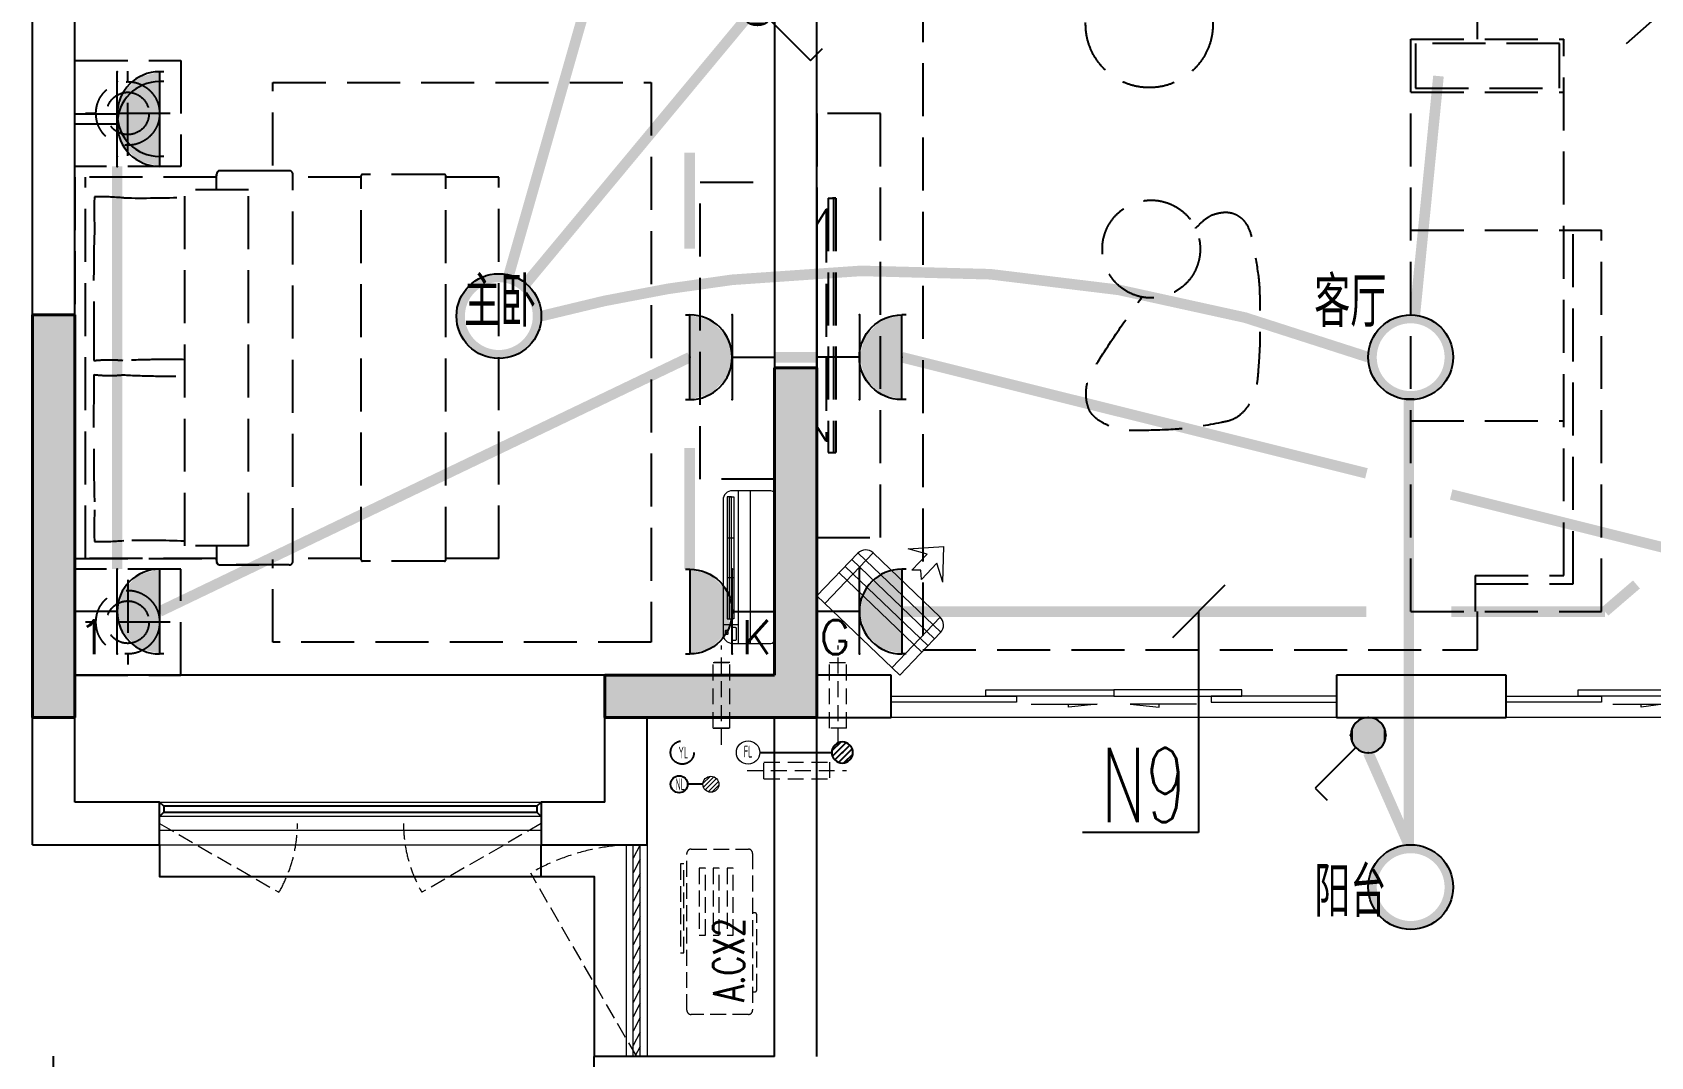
# Model space of a CAD drawing. Extents: x 3753737 to 4713801, y -857380 to 24339.
# Drawn here: x 4209013 to 4216645, y -737923 to -733090 of the extents above; entities that cross this region are included whole.
import ezdxf
from ezdxf.enums import TextEntityAlignment as Align

# ---------------------------------------------------------------- set-up
doc = ezdxf.new("R2010")
doc.units = 0
doc.header["$LTSCALE"] = 1000
doc.header["$MEASUREMENT"] = 0
for name, pattern in [('A户型$0$DASH', [0.35, 0.25, -0.1]), ('DASH', [0.35, 0.25, -0.1]), ('HIDDEN', [0.375, 0.25, -0.125])]:
    doc.linetypes.add(name, pattern=pattern)
doc.layers.get('0').update_dxf_attribs({"linetype": 'CONTINUOUS'})
for name, color, linetype in [('!!电气', 1, 'CONTINUOUS'), ('3-栏杆1', 252, 'CONTINUOUS'), ('3.5方案汇报，与郭总、侯月琴确定户型_t8$0$2020.03.04 -1安徽标准化洋房户型(UA）_t8_t8$0$看线', 154, 'CONTINUOUS'), ('5fur', 175, 'CONTINUOUS'), ('DIM-照明', 7, 'CONTINUOUS'), ('EQUIP-插座', 3, 'CONTINUOUS'), ('EQUIP-照明', 3, 'CONTINUOUS'), ('LVTRY', 252, 'CONTINUOUS'), ('TEL_TEXT', 7, 'CONTINUOUS'), ('VPIPE-凝结', 150, 'CONTINUOUS'), ('VPIPE-雨水', 4, 'DASH'), ('WALL', 252, 'CONTINUOUS'), ('WIRE-照明', 2, 'CONTINUOUS'), ('看线', 185, 'CONTINUOUS')]:
    doc.layers.add(name, color=color, linetype=linetype)
for name, color, linetype, lineweight in [('COLUMN', 252, 'CONTINUOUS', 40), ('EQUIP_地漏', 7, 'CONTINUOUS', 18), ('PUB_HATCH', 8, 'CONTINUOUS', 9), ('PUB_TEXT', 7, 'CONTINUOUS', 20), ('VPIPE-废水', 31, 'TG_F', 18), ('WINDOW', 146, 'CONTINUOUS', 20), ('平面-空调室内机', 176, 'CONTINUOUS', 9), ('平面-空调预留孔', 252, 'CONTINUOUS', 15)]:
    doc.layers.add(name, color=color, linetype=linetype, lineweight=lineweight)
doc.styles.add('_TCH_DIM', font='SIMPLEX', dxfattribs={"bigfont": 'GBCBIG'})
doc.styles.add('_TEL_DIM', font='SIMPLEX', dxfattribs={"width": 0.8, "height": 3.5, "bigfont": 'HZTXT'})
doc.styles.get("Standard").update_dxf_attribs({"font": 'gbenor.shx', "bigfont": 'gbcbig.shx'})
doc.styles.add('TG_LINETYPE', font='SIMPLEX', dxfattribs={"width": 0.8, "height": 3, "bigfont": 'HZTXT'})
doc.linetypes.add('TG_F', pattern='A,2,-0.3,["F",TG_LINETYPE,S=0.1,R=0,X=-0.23,Y=-0.15],0', length=2.3)

# ---------------------------------------------------------------- blocks, each defined once
blk = doc.blocks.new('GFDGFSDFGD')
at = {"layer": 'PUB_HATCH'}
for points in [[(420516.6, 367423.7), (420516.6, 365523.7), (420716.6, 365523.7), (420716.6, 367423.7)], [(423216.6, 365523.7), (424216.6, 365523.7), (424216.6, 367173.7), (424016.6, 367173.7), (424016.6, 365723.7), (423216.6, 365723.7)]]:
    blk.add_hatch(color=256, dxfattribs=at).paths.add_polyline_path(points)
at = {"layer": 'COLUMN', "color": 252}
for p, q in [((420516.6, 367423.7), (420516.6, 365523.7)), ((420716.6, 367423.7), (420516.6, 367423.7)), ((420716.6, 365523.7), (420716.6, 367423.7)), ((424216.6, 367173.7), (424016.6, 367173.7)), ((424016.6, 367173.7), (424016.6, 365723.7)), ((424216.6, 365523.7), (424216.6, 367173.7)), ((424016.6, 365723.7), (423216.6, 365723.7)), ((423216.6, 365723.7), (423216.6, 365523.7)), ((420516.6, 365523.7), (420716.6, 365523.7)), ((423216.6, 365523.7), (424216.6, 365523.7))]:
    blk.add_line(p, q, dxfattribs=at)
blk = doc.blocks.new('dongkong')
at = {"layer": '平面-空调预留孔', "color": 8, "linetype": 'HIDDEN', "ltscale": 0.3}
for p, q in [((-603796, 210899.9), (-603796, 210431.5)), ((-603836, 210821), (-603836, 210510.8)), ((-603836, 210821), (-603756, 210821)), ((-603756, 210821), (-603756, 210510.8))]:
    blk.add_line(p, q, dxfattribs=at)
blk.add_lwpolyline([(-603756, 210510.8), (-603836, 210510.8)], dxfattribs=at)
blk = doc.blocks.new('A$C001338C2')
at = {"color": 8}
for p, q in [((845, 303.6), (55, 303.6)), ((109.1, 214.8), (109.1, 303.6)), ((0, 248.6), (0, 22)), ((900, 22), (900, 248.6)), ((22, 0), (878, 0))]:
    blk.add_line(p, q, dxfattribs=at)
at = {"color": 8, "lineweight": 5}
for p, q in [((900, 214.8), (0, 214.8)), ((864.6, 278.7), (144.5, 278.7)), ((144.5, 278.7), (144.5, 265.8)), ((387, 278.7), (144.5, 278.7)), ((144.5, 278.7), (144.5, 252.9)), ((144.5, 265.8), (864.6, 265.8)), ((144.5, 239.9), (144.5, 252.9)), ((144.5, 252.9), (864.6, 252.9)), ((864.6, 239.9), (144.5, 239.9)), ((387, 239.9), (387, 278.7)), ((622, 239.9), (387, 239.9)), ((864.6, 278.7), (622, 278.7)), ((622, 278.7), (622, 239.9)), ((864.6, 252.9), (864.6, 278.7)), ((864.6, 265.8), (864.6, 239.9)), ((900, 143.2), (0, 143.2))]:
    blk.add_line(p, q, dxfattribs=at)
at = {"color": 8}
for points in [[(73.1, 275), (56.8, 275, -0.414214), (51.3, 280.5), (51.3, 283.4, -0.414214), (56.8, 288.9), (73.1, 288.9, -0.414214), (78.6, 283.4), (78.6, 280.5, -0.414214)], [(89.2, 226.4), (22.2, 226.4, -0.414214), (16.7, 231.9), (16.7, 243.1, -0.414214), (22.2, 248.6), (89.2, 248.6, -0.414214), (94.7, 243.1), (94.7, 231.9, -0.414214)]]:
    blk.add_lwpolyline(points, format="xyb", close=True, dxfattribs=at)
for centre, radius, start, end in [((55, 248.6), 55, 90, 180), ((845, 248.6), 55, 360, 90), ((22, 22), 22, 180, 270), ((878, 22), 22, 270, 360)]:
    blk.add_arc(centre, radius, start, end, dxfattribs=at)
blk = doc.blocks.new('$lvtry$00000171')
for p, q in [((-74, 11), (-11, 74)), ((-70, -27), (27, 70)), ((-53, -53), (53, 53)), ((-27, -70), (70, 27)), ((11, -74), (74, -11))]:
    blk.add_line(p, q)
blk.add_circle((0, 0), 75)
blk.add_point((0, 0))
blk = doc.blocks.new('$TwtSys$00000141')
at = {"color": 252}
for p, q in [((-47.1, 3.8), (-5, 45.9)), ((-47.1, 3.8), (-5, 45.9)), ((-43.6, -17.5), (17.5, 43.6)), ((-43.6, -17.5), (17.5, 43.6)), ((-33.2, -33.2), (33.2, 33.2)), ((-33.2, -33.2), (33.2, 33.2)), ((-16.2, -43.5), (43.8, 16.4)), ((-16.2, -43.5), (43.8, 16.4)), ((5.7, -46.1), (46.1, -5.7)), ((5.7, -46.1), (46.1, -5.7))]:
    blk.add_line(p, q, dxfattribs=at)
blk.add_circle((0, 0), 47, dxfattribs=at)
blk.add_circle((0, 0), 47, dxfattribs=at)
blk = doc.blocks.new('fergve')
at = {"layer": '平面-空调预留孔', "color": 8, "linetype": 'DASH', "ltscale": 0.3}
for p, q in [((119062.7, 54987.6), (119062.7, 54977.6)), ((119072.7, 54967.6), (119425.6, 54967.6)), ((119435.6, 54977.6), (119435.6, 54987.6))]:
    blk.add_line(p, q, dxfattribs=at)
blk.add_lwpolyline([(119715.9, 54987.6), (118975.9, 54987.6, -0.414214), (118955.9, 55007.6), (118955.9, 55277.6, -0.414214), (118975.9, 55297.6), (119715.9, 55297.6, -0.414214), (119735.9, 55277.6), (119735.9, 55007.6, -0.414214)], format="xyb", close=True, dxfattribs=at)
for points in [[(119666.7, 55326.8), (119246.8, 55326.8), (119246.8, 55311.6), (119666.7, 55311.6)], [(119645.5, 55239.2), (119330, 55239.2), (119330, 55210.2), (119645.5, 55210.2)], [(119645.5, 55173.4), (119330, 55173.4), (119330, 55144.4), (119645.5, 55144.4)], [(119645.5, 55107.6), (119330, 55107.6), (119330, 55078.6), (119645.5, 55078.6)]]:
    blk.add_lwpolyline(points, close=True, dxfattribs=at)
for centre, start, end in [((119072.7, 54977.6), 180, 270), ((119425.6, 54977.6), 270, 0)]:
    blk.add_arc(centre, 10, start, end, dxfattribs=at)
at = {"layer": '平面-空调预留孔', "color": 8, "linetype": 'DASH', "ltscale": 0.3, "style": '_TCH_DIM', "width": 0.705882}
blk.add_text('A.CX2', height=146.88, dxfattribs=at).set_placement((119015.3, 55027.3))
blk = doc.blocks.new('dasdasf1sa2f31as32f')
at = {"color": 8}
for p, q in [((-116, 585.6), (43.3, 640.5)), ((82.7, 476.6), (43.3, 640.5)), ((-22.8, 585.5), (-116, 585.6)), ((-22.8, 585.5), (-73.4, 493.2)), ((32.4, 555.1), (-18.1, 462.9)), ((82.7, 476.6), (32.4, 555.1)), ((-473.5, 259.7), (-339.5, 504)), ((-269.8, 524.3), (-427.7, 236.5)), ((114.7, 208.4), (-359.1, 468.2)), ((134.6, 245.5), (-338.8, 505.1)), ((-269.8, 524.3), (113.7, 314)), ((-31.3, 504.4), (-73.4, 493.2)), ((-18.1, 462.9), (-31.3, 504.4)), ((72.3, 131.9), (-401.1, 391.6)), ((92.6, 168.8), (-380.9, 428.5)), ((113.7, 314), (-44.2, 26.2)), ((0, 0), (-473.5, 259.7)), ((134, 244.4), (0, 0))]:
    blk.add_line(p, q, dxfattribs=at)
for centre, start, end in [((-294.5, 479.4), 61.25933, 151.25933), ((89, 269), 331.25933, 61.25933)]:
    blk.add_arc(centre, 51.3, start, end, dxfattribs=at)
blk = doc.blocks.new('GDGDRGDGDRGDR')
at = {"layer": '平面-空调室内机', "ltscale": 0.3}
for p, rotation in [((-179479.5, 653502.9), 180), ((634787.3, 1046278.1), 89.99999999999999)]:
    blk.add_blockref('dongkong', p, dxfattribs=dict(at, rotation=rotation))
at = {"layer": '平面-空调预留孔'}
for name, p, rotation in [('dasdasf1sa2f31as32f', (424606.8, 442932.1), 344.9999999966897), ('fergve', (478900.7, 322375.3), 90)]:
    blk.add_blockref(name, p, dxfattribs=dict(at, rotation=rotation))
blk = doc.blocks.new('FGDGDGRDGRRD')
at = {"layer": '5fur', "color": 252, "linetype": 'A户型$0$DASH'}
for p, q in [((423434.8, 366694.8), (423434.8, 363577.1)), ((426049.7, 366458.3), (426049.7, 366694.8)), ((425734.9, 363758.3), (425734.9, 366458.3)), ((425734.9, 366458.3), (426457.1, 366458.3)), ((426437.1, 366438.3), (425757.1, 366438.3)), ((425757.1, 366438.3), (425757.1, 366228.3)), ((426437.1, 366228.3), (426437.1, 366438.3)), ((426457.1, 363928.3), (426457.1, 366458.3)), ((419434.8, 366358.3), (419934.8, 366358.3)), ((419434.8, 365858.3), (419434.8, 366358.3)), ((419434.8, 366358.3), (419934.8, 366358.3)), ((419434.8, 365858.3), (419434.8, 366358.3)), ((419934.8, 366358.3), (419934.8, 365858.3)), ((419934.8, 366358.3), (419934.8, 365858.3)), ((419684.8, 365908.3), (419684.8, 366308.3)), ((419684.8, 365908.3), (419684.8, 366308.3)), ((420368.9, 365863.3), (420368.9, 366253.6)), ((420368.9, 366253.6), (422152.9, 366253.6)), ((420368.9, 365863.3), (420368.9, 366253.6)), ((420368.9, 366253.6), (422152.9, 366253.6)), ((422152.9, 366253.6), (422152.9, 363613.5)), ((422152.9, 366253.6), (422152.9, 363613.5)), ((425734.9, 366208.3), (426457.1, 366208.3)), ((425757.1, 366228.3), (426437.1, 366228.3)), ((419884.8, 366108.3), (419484.8, 366108.3)), ((419884.8, 366108.3), (419484.8, 366108.3)), ((423234.8, 366108.3), (422934.8, 366108.3)), ((422934.8, 366108.3), (422934.8, 364108.3)), ((423234.8, 364108.3), (423234.8, 366108.3)), ((419934.8, 365858.3), (419434.8, 365858.3)), ((419934.8, 365858.3), (419434.8, 365858.3)), ((419434.8, 365808.3, 0), (419434.8, 364008.3)), ((419434.8, 364008.3), (419434.8, 365808.3, 0)), ((420103.7, 365808.3, 0), (419434.8, 365808.3)), ((419434.8, 365808.3, 0), (419434.8, 364008.3)), ((419434.8, 364008.3), (419434.8, 365808.3, 0)), ((420103.7, 365808.3, 0), (419434.8, 365808.3)), ((419484.8, 364008.3, 0), (419484.8, 365808.3, 0)), ((419484.8, 364008.3, 0), (419484.8, 365808.3, 0)), ((420104.6, 365825.9, 0), (420102.2, 365808.3, 0)), ((420104.6, 365825.9, 0), (420102.2, 365808.3, 0)), ((420103.7, 365748.3, 0), (420103.7, 365820.3, 0)), ((420103.7, 365748.3, 0), (420103.7, 365820.3, 0)), ((420106.6, 365832, 0), (420104.6, 365825.9, 0)), ((420106.6, 365832, 0), (420104.6, 365825.9, 0)), ((420113.2, 365836.9, 0), (420106.6, 365832, 0)), ((420113.2, 365836.9, 0), (420106.6, 365832, 0)), ((420121.7, 365838.3, 0), (420113.2, 365836.9, 0)), ((420121.7, 365838.3, 0), (420113.2, 365836.9, 0)), ((420302.6, 365838.3, 0), (420121.7, 365838.3, 0)), ((420445.7, 365838.3, 0), (420121.7, 365838.3, 0)), ((420302.6, 365838.3, 0), (420121.7, 365838.3, 0)), ((420445.7, 365838.3, 0), (420121.7, 365838.3, 0)), ((420463.7, 363996.3, 0), (420463.7, 365820.3, 0)), ((420463.7, 363996.3, 0), (420463.7, 365820.3, 0)), ((420784.8, 365808.3, 0), (420463.7, 365808.3, 0)), ((420784.8, 365808.3, 0), (420463.7, 365808.3, 0)), ((420784.8, 364002.3, 0), (420784.8, 365814.3, 0)), ((420784.8, 364002.3, 0), (420784.8, 365814.3, 0)), ((421178.8, 365820.3, 0), (420790.8, 365820.3, 0)), ((421178.8, 365820.3, 0), (420790.8, 365820.3, 0)), ((421184.8, 364002.3, 0), (421184.8, 365814.3, 0)), ((421184.8, 364002.3, 0), (421184.8, 365814.3, 0)), ((421434.8, 365808.3, 0), (421184.8, 365808.3, 0)), ((421434.8, 365808.3, 0), (421184.8, 365808.3, 0)), ((421434.8, 364008.3, 0), (421434.8, 365808.3, 0)), ((421434.8, 364008.3, 0), (421434.8, 365808.3, 0)), ((422384.8, 364383.5), (422384.8, 365783.5)), ((422384.8, 365783.5), (422734.8, 365783.5)), ((422384.8, 364383.5), (422384.8, 365783.5)), ((422384.8, 365783.5), (422734.8, 365783.5)), ((422734.8, 365783.5), (422734.8, 364383.5)), ((422734.8, 365783.5), (422734.8, 364383.5)), ((419953.7, 364068.3, 0), (419953.7, 365748.3, 0)), ((420253.7, 365748.3, 0), (419953.7, 365748.3, 0)), ((419953.7, 364068.3, 0), (419953.7, 365748.3, 0)), ((420253.7, 365748.3, 0), (419953.7, 365748.3, 0)), ((420253.7, 364068.3, 0), (420253.7, 365748.3, 0)), ((420253.7, 364068.3, 0), (420253.7, 365748.3, 0)), ((422987.3, 365708.3), (422987.3, 364508.3)), ((422987.3, 365708.3), (423024.1, 365708.3)), ((422987.3, 365708.3), (422987.3, 364508.3)), ((422987.3, 365708.3), (423024.1, 365708.3)), ((423024.1, 365708.3), (423008.3, 365708.3)), ((423024.1, 365708.3), (423008.3, 365708.3)), ((423013.6, 365708.3), (423013.6, 364508.3)), ((423013.6, 365708.3), (423013.6, 364508.3)), ((423024.1, 365708.3), (423024.1, 364508.3)), ((423024.1, 365708.3), (423024.1, 364508.3)), ((422978.2, 365654.9), (422934.8, 365583.7)), ((422978.2, 365654.9), (422934.8, 365583.7)), ((422978.2, 365654.9), (422978.2, 364561.7)), ((422987.3, 365654.9), (422978.2, 365654.9)), ((422978.2, 365654.9), (422978.2, 364561.7)), ((422987.3, 365654.9), (422978.2, 365654.9)), ((422934.8, 365583.7), (422934.8, 364632.9)), ((425734.9, 365558.3), (426634.9, 365558.3)), ((426501.6, 363888.3), (426501.6, 365558.3)), ((426634.9, 363758.3), (426634.9, 365558.3)), ((425734.9, 364658.3), (426457.1, 364658.3)), ((422978.2, 364561.7), (422934.8, 364632.9)), ((422987.3, 364561.7), (422978.2, 364561.7)), ((422987.3, 364508.3), (423024.1, 364508.3)), ((422734.8, 364383.5), (422384.8, 364383.5)), ((422734.8, 364383.5), (422384.8, 364383.5)), ((422934.8, 364108.3), (423234.8, 364108.3)), ((420253.7, 364068.3, 0), (419953.7, 364068.3, 0)), ((420253.7, 364068.3, 0), (419953.7, 364068.3, 0)), ((420103.7, 364068.3, 0), (420103.7, 363996.3, 0)), ((420103.7, 364068.3, 0), (420103.7, 363996.3, 0)), ((419434.8, 364008.3), (420102.3, 364008.3, 0)), ((420103.7, 364008.3, 0), (419434.8, 364008.3)), ((419434.8, 364008.3), (420102.3, 364008.3, 0)), ((420103.7, 364008.3, 0), (419434.8, 364008.3)), ((419934.8, 363958.3), (419434.8, 363958.3)), ((419434.8, 363958.3), (419434.8, 363458.3)), ((419934.8, 363958.3), (419434.8, 363958.3)), ((419434.8, 363958.3), (419434.8, 363458.3)), ((419934.8, 363458.3), (419934.8, 363958.3)), ((419934.8, 363458.3), (419934.8, 363958.3)), ((420102.3, 364008.3, 0), (420103.7, 363989.4, 0)), ((420102.3, 364008.3, 0), (420103.7, 363989.4, 0)), ((420103.7, 363989.4, 0), (420111.3, 363980.7, 0)), ((420103.7, 363989.4, 0), (420111.3, 363980.7, 0)), ((420111.3, 363980.7, 0), (420121.7, 363978.3, 0)), ((420111.3, 363980.7, 0), (420121.7, 363978.3, 0)), ((420121.7, 363978.3, 0), (420302.6, 363978.3, 0)), ((420445.7, 363978.3, 0), (420121.7, 363978.3, 0)), ((420121.7, 363978.3, 0), (420302.6, 363978.3, 0)), ((420445.7, 363978.3, 0), (420121.7, 363978.3, 0)), ((420302.6, 363978.3, 0), (420302.6, 363978.3, 0)), ((420302.6, 363978.3, 0), (420302.6, 363978.3, 0)), ((420368.9, 363613.5), (420368.9, 364003.3)), ((420368.9, 363613.5), (420368.9, 364003.3)), ((420784.8, 364008.3, 0), (420463.7, 364008.3, 0)), ((420784.8, 364008.3, 0), (420463.7, 364008.3, 0)), ((421178.8, 363996.3, 0), (420790.8, 363996.3, 0)), ((421178.8, 363996.3, 0), (420790.8, 363996.3, 0)), ((421434.8, 364008.3, 0), (421184.8, 364008.3, 0)), ((421434.8, 364008.3, 0), (421184.8, 364008.3, 0)), ((419684.8, 363908.3), (419684.8, 363508.3)), ((419684.8, 363908.3), (419684.8, 363508.3)), ((426039.6, 363928.3), (426457.1, 363928.3)), ((426039.6, 363928.3), (426039.6, 363758.3)), ((426039.6, 363888.3), (426501.6, 363888.3)), ((425734.9, 363758.3), (426634.9, 363758.3)), ((426049.7, 363577.1), (426049.7, 363758.3)), ((419884.8, 363708.3), (419484.8, 363708.3)), ((419884.8, 363708.3), (419484.8, 363708.3)), ((422152.9, 363613.5), (420368.9, 363613.5)), ((422152.9, 363613.5), (420368.9, 363613.5)), ((423434.8, 363577.1), (426049.7, 363577.1)), ((419434.8, 363458.3), (419934.8, 363458.3)), ((419434.8, 363458.3), (419934.8, 363458.3))]:
    blk.add_line(p, q, dxfattribs=at)
for centre, radius in [((424502, 366530.1), 300), ((419684.8, 366108.3), 150), ((419684.8, 366108.3), 150), ((419684.8, 366108.3), 100), ((419684.8, 366108.3), 100), ((424511.4, 365468.5), 230.7), ((419684.8, 363708.3), 150), ((419684.8, 363708.3), 150), ((419684.8, 363708.3), 100), ((419684.8, 363708.3), 100)]:
    blk.add_circle(centre, radius, dxfattribs=at)
for centre, radius, start, end in [((420121.7, 365820.3, 0), 18, 90, 180), ((420121.7, 365820.3, 0), 18, 90, 180), ((420445.7, 365820.3, 0), 18, 0, 90), ((420445.7, 365820.3, 0), 18, 0, 90), ((420790.8, 365814.3, 0), 6, 90, 180), ((420790.8, 365814.3, 0), 6, 90, 180), ((421178.8, 365814.3, 0), 6, 0, 90), ((421178.8, 365814.3, 0), 6, 0, 90), ((421458.5, 365647.9, 0), 1932.2, 178.02978, 182.4617), ((421458.5, 365647.9, 0), 1932.2, 178.02978, 182.4617), ((419559, 364561.5, 0), 1153.3, 84.6984, 91.56817), ((419559, 364561.5, 0), 1153.3, 84.6984, 91.56817), ((419747, 371327.9, 0), 5618.6, 269.16935, 272.10874), ((419747, 371327.9, 0), 5618.6, 269.16935, 272.10874), ((426651.3, 365324.7, 0), 7127.4, 178.02553, 181.06782), ((426651.3, 365324.7, 0), 7127.4, 178.02553, 181.06782), ((457242, 365061.5, 0), 37717.1, 179.80183, 180.18357), ((457242, 365061.5, 0), 37717.1, 179.80183, 180.18357), ((419598.8, 364283, 0), 661.8, 84.57724, 96.39291), ((419598.8, 364283, 0), 661.8, 84.57724, 96.39291), ((419867.3, 361236.2, 0), 3711.3, 88.69421, 93.18221), ((419867.3, 361236.2, 0), 3711.3, 88.69421, 93.18221), ((442429.1, 364673.3, 0), 22905.3, 179.49277, 181.10137), ((442429.1, 364673.3, 0), 22905.3, 179.49277, 181.10137), ((419598.8, 365533.7, 0), 661.8, 263.58024, 275.42276), ((419598.8, 365533.7, 0), 661.8, 263.58024, 275.42276), ((419867.3, 368580.5, 0), 3711.3, 266.81779, 271.30579), ((419867.3, 368580.5, 0), 3711.3, 266.81779, 271.30579), ((421458.5, 364155.4, 0), 1932.2, 177.5383, 181.97022), ((421458.5, 364155.4, 0), 1932.2, 177.5383, 181.97022), ((419559, 365241.8, 0), 1153.3, 268.43183, 275.3016), ((419559, 365241.8, 0), 1153.3, 268.43183, 275.3016), ((419747, 358475.5, 0), 5618.6, 87.89126, 90.83065), ((419747, 358475.5, 0), 5618.6, 87.89126, 90.83065), ((420121.7, 363996.3, 0), 18, 180, 270), ((420121.7, 363996.3, 0), 18, 180, 270), ((420445.7, 363996.3, 0), 18, 270, 0), ((420445.7, 363996.3, 0), 18, 270, 0), ((420790.8, 364002.3, 0), 6, 180, 270), ((420790.8, 364002.3, 0), 6, 180, 270), ((421178.8, 364002.3, 0), 6, 270, 0), ((421178.8, 364002.3, 0), 6, 270, 0)]:
    blk.add_arc(centre, radius, start, end, dxfattribs=at)
for points, knots in [([(424797.2, 365629.4), (424813.8, 365634.4), (424845.2, 365644), (424899.6, 365641.2), (424947.9, 365610.6), (424986.4, 365538.2), (425001.6, 365431), (425025, 365302), (425021.4, 365163.1), (425026.4, 365033.5), (425016.7, 364916), (425010.6, 364812.7), (424973, 364725.6), (424910.4, 364663.5), (424795.2, 364640.3), (424655.8, 364616.2), (424495.3, 364613.3), (424373.4, 364609.7), (424289.6, 364642.4), (424219.5, 364687.5), (424200.6, 364767.1), (424207.9, 364851.1), (424274.9, 364963.1), (424362.5, 365095.1), (424435.6, 365199.3), (424467.5, 365242.1)], [6220.354956, 6220.354956, 6220.354956, 6220.354956, 6328.248444, 6424.175246, 6551.938256, 6664.444537, 6925.611536, 7222.839725, 7482.686159, 7791.452209, 8032.235501, 8220.613415, 8433.331676, 8613.33223, 8743.051056, 9155.054309, 9500.513737, 9749.309695, 9902.88319, 10060.117754, 10246.160301, 10376.205536, 10582.082087, 11043.082338, 11376.115328, 11376.115328, 11376.115328, 11376.115328]), ([(424720.4, 365566.2), (424729, 365575.6), (424748.1, 365595), (424773.7, 365616.7), (424791.9, 365626.5), (424797.2, 365629.4)], [6012.273466, 6012.273466, 6012.273466, 6012.273466, 6091.3752, 6182.540427, 6220.354956, 6220.354956, 6220.354956, 6220.354956])]:
    blk.add_open_spline(points, degree=3, knots=knots, dxfattribs=at)
blk = doc.blocks.new('$DorLib2D$00000138')
at = {"color": 0, "linetype": 'Continuous'}
for p, q in [((-0.2875, 0), (-0.2875, 0.1538)), ((-0.2875, 0.1538), (0, 0.1538)), ((0, 0.1538), (0, 0)), ((0.2875, 0.1538), (0, 0.1538)), ((0.2875, 0), (0.2875, 0.1538)), ((-0.5, -0.1399), (-0.5, 0)), ((-0.5, 0), (-0.2188, 0)), ((0, 0), (-0.2875, 0)), ((-0.2188, 0), (-0.2188, -0.1399)), ((0, 0), (0.2875, 0)), ((0.2188, 0), (0.2188, -0.1399)), ((0.5, 0), (0.2188, 0)), ((0.5, 0), (0.5, -0.1946)), ((0.5, -0.1399), (0.5, 0)), ((-0.2188, -0.1399), (-0.5, -0.1399)), ((0.2188, -0.1399), (0.5, -0.1399)), ((-0.1857, -0.186), (-0.037, -0.186)), ((-0.037, -0.186), (-0.1019, -0.2583)), ((-0.1019, -0.2583), (-0.1019, -0.186)), ((0.1857, -0.186), (0.037, -0.186)), ((0.037, -0.186), (0.1019, -0.2583)), ((0.1019, -0.2583), (0.1019, -0.186))]:
    blk.add_line(p, q, dxfattribs=at)
blk = doc.blocks.new('$WINLIB2D$00000001')
at = {"color": 0}
for points in [[(-0.5, 0.5), (-0.5, -0.5)], [(-0.5, 0.5), (0.5, 0.5)], [(0.5, -0.5), (0.5, 0.5)], [(0.5, 0.1667), (-0.5, 0.1667)], [(0.5, -0.1667), (-0.5, -0.1667)], [(-0.5, -0.5), (0.5, -0.5)]]:
    blk.add_lwpolyline(points, dxfattribs=at)
blk = doc.blocks.new('$WINLIB2D$00000039')
at = {"color": 0}
for points in [[(-0.5, 0.5), (-0.5, -0.5)], [(0.5, 0.5), (-0.5, 0.5)], [(0.5, -0.5), (0.5, 0.5)], [(-0.5, 0.1667), (0.5, 0.1667)], [(-0.3839, -0.1667), (-0.448, 0.1667)], [(-0.3159, -0.1667), (-0.38, 0.1667)], [(-0.2479, -0.1667), (-0.312, 0.1667)], [(-0.1799, -0.1667), (-0.244, 0.1667)], [(-0.1119, -0.1667), (-0.176, 0.1667)], [(-0.0439, -0.1667), (-0.108, 0.1667)], [(0.0241, -0.1667), (-0.04, 0.1667)], [(0.0921, -0.1667), (0.028, 0.1667)], [(0.16, -0.1667), (0.0959, 0.1667)], [(0.228, -0.1667), (0.1639, 0.1667)], [(0.296, -0.1667), (0.2319, 0.1667)], [(0.364, -0.1667), (0.2999, 0.1667)], [(0.432, -0.1667), (0.3679, 0.1667)], [(0.5, -0.1667), (0.4359, 0.1667)], [(-0.4519, -0.1667), (-0.5, 0.0836)], [(-0.5, -0.1667), (0.5, -0.1667)], [(0.5, -0.5), (-0.5, -0.5)]]:
    blk.add_lwpolyline(points, dxfattribs=at)
blk = doc.blocks.new('A$C1C403CBE')
at = {"layer": '!!电气', "color": 1}
blk.add_line((0, -2000), (0, 103), dxfattribs=at)
at = {"layer": '3-栏杆1', "color": 252}
for p, q in [((520.3, 1282.2), (500, 1300)), ((500, 1300), (520.3, 1282.2)), ((2279.7, 1282.2), (2300, 1300)), ((2300, 1300), (2279.7, 1282.2)), ((500, 1233.1), (520.3, 1252.9)), ((2279.7, 1282.1), (520.3, 1282.2)), ((520.3, 1282.2), (520.3, 1252.9)), ((520.3, 1252.9), (2279.7, 1252.9)), ((2279.7, 1282.2), (2279.7, 1252.9)), ((2279.7, 1252.9), (2300, 1233.1)), ((2300, 1233.1), (2279.7, 1252.9))]:
    blk.add_line(p, q, dxfattribs=at)
at = {"layer": '3.5方案汇报，与郭总、侯月琴确定户型_t8$0$2020.03.04 -1安徽标准化洋房户型(UA）_t8_t8$0$看线', "color": 252, "ltscale": 10}
blk.add_line((2600, 1900), (100, 1900), dxfattribs=at)
at = {"layer": 'VPIPE-凝结', "color": 252, "ltscale": 0.1}
blk.add_line((3330, 1535), (3670, 1535), dxfattribs=at)
blk.add_lwpolyline([(3062.4, 1385), (2990, 1385)], dxfattribs=at)
at = {"layer": 'VPIPE-凝结', "color": 252}
blk.add_circle((2950, 1385), 40, dxfattribs=at)
at = {"layer": 'VPIPE-废水', "color": 252}
blk.add_circle((3275, 1535), 55, dxfattribs=at)
at = {"layer": 'VPIPE-雨水', "color": 252}
blk.add_circle((2965, 1535), 55, dxfattribs=at)
at = {"layer": 'WALL', "color": 252}
for p, q in [((-100, 1100), (-100, 6300)), ((100, 1300), (100, 6200)), ((3400, 5200), (3400, 1900)), ((3600, 1900), (3600, 5200)), ((3400, 1900), (2600, 1900)), ((2600, 1300), (2600, 1900)), ((3950, 1900), (3600, 1900)), ((3950, 1700), (3950, 1900)), ((6849.9, 1900), (6050, 1900)), ((6050, 1900), (6050, 1700)), ((6849.9, 1700), (6849.9, 1900)), ((3400, 1700), (2800, 1700)), ((2800, 1100), (2800, 1700)), ((3400, 100), (3400, 1700)), ((3600, 1700), (3950, 1700)), ((3600, 100), (3600, 1700)), ((6050, 1700), (6849.9, 1700)), ((500, 1300), (100, 1300)), ((500, 1100), (500, 1300)), ((2600, 1300), (2300, 1300)), ((2300, 1300), (2300, 1100)), ((-100, 1100), (500, 1100)), ((2300, 1100), (2800, 1100)), ((3400, 100), (2550, 100)), ((2550, -100), (2550, 100))]:
    blk.add_line(p, q, dxfattribs=at)
at = {"layer": 'WINDOW', "color": 252}
for p, q in [((6050, 1700), (3950, 1700)), ((8449.9, 1700), (6849.9, 1700))]:
    blk.add_line(p, q, dxfattribs=at)
at = {"layer": 'WINDOW', "color": 252, "linetype": 'DASH', "ltscale": 0.3}
for points in [[(500, 1200), (1063.1, 875.4, 0.131485), (1150, 1200)], [(2300, 1200), (1736.9, 875.4, -0.131485), (1650, 1200)], [(2750, 100), (2250, 966, -0.131652), (2750, 1100)]]:
    blk.add_lwpolyline(points, format="xyb", dxfattribs=at)
at = {"layer": '看线', "color": 252, "ltscale": 0.5}
for points in [[(500, 1100), (500, 950), (2300, 950), (2300, 1100)], [(500, 1100), (500, 950), (2550, 950), (2550, 100)]]:
    blk.add_lwpolyline(points, dxfattribs=at)
at = {"color": 252}
for name, p in [('GFDGFSDFGD', (-420616.6, -363823.7)), ('GDGDRGDGDRGDR', (-420616.6, -441032.1))]:
    blk.add_blockref(name, p, dxfattribs=at)
blk.add_blockref('FGDGDGRDGRRD', (-419334.8, -361558.3))
at = {"layer": 'EQUIP_地漏', "color": 252, "xscale": -0.8, "yscale": -0.8, "zscale": 0.8, "rotation": 180}
blk.add_blockref('$TwtSys$00000141', (3100, 1385), dxfattribs=at)
at = {"layer": 'LVTRY', "color": 252, "xscale": -0.6666666667107825, "yscale": 0.6666666667107825, "rotation": 90.00000000602213}
blk.add_blockref('$lvtry$00000171', (3720, 1535), dxfattribs=at)
at = {"layer": 'WINDOW', "color": 252}
for name, p, xscale, yscale, zscale, rotation in [('$DorLib2D$00000138', (5000, 1800), 2100, -200, 2100, 179.9999999989443), ('$DorLib2D$00000138', (7649.9, 1800), 1600, -200, 1600, 179.9999999989443), ('$WINLIB2D$00000001', (1400, 1200), 1800, -200, 1800, 4.935878894074151e-09), ('$WINLIB2D$00000039', (2750, 600), -1000, -100, -1000, 270)]:
    blk.add_blockref(name, p, dxfattribs=dict(at, xscale=xscale, yscale=yscale, zscale=zscale, rotation=rotation))
at = {"layer": '平面-空调室内机', "color": 252, "ltscale": 0.3, "xscale": -1, "rotation": 180}
blk.add_blockref('dongkong', (606945.9, 212470.8), dxfattribs=at)
at = {"layer": '平面-空调室内机', "color": 252, "ltscale": 0.3, "rotation": 180}
blk.add_blockref('dongkong', (-600646.1, 212470.8), dxfattribs=at)
at = {"layer": '平面-空调预留孔', "color": 252, "xscale": 0.800000000046565, "yscale": 0.800000000046565, "zscale": 0.800000000046565, "rotation": 90.00000023343011}
blk.add_blockref('A$C001338C2', (3399.9, 2050), dxfattribs=at)
at = {"layer": 'PUB_TEXT', "color": 252}
for s, p in [('主卧', (1935.2, 3542.5)), ('客厅', (5945, 3542.5)), ('阳台', (5945, 759.3))]:
    blk.add_text(s, height=236.31, dxfattribs=at).set_placement(p)
at = {"layer": 'PUB_TEXT', "color": 252, "width": 0.6}
for s, p in [('YL', (2946.8, 1507)), ('FL', (3255.2, 1511.2)), ('NL', (2933.2, 1357))]:
    blk.add_text(s, height=56, dxfattribs=at).set_placement(p)
blk = doc.blocks.new('$equip$00001150')
at = {"const_width": 0.1}
blk.add_lwpolyline([(-0.45, 0, 1), (0.45, 0, 1)], format="xyb", close=True, dxfattribs=at)
blk.add_circle((0, 0), 0.5)
at = {"flags": 9}
blk.add_attdef('A', (0, 0), '', height=0.00002, dxfattribs=at)
blk = doc.blocks.new('$equip$00001764')
for p, q in [((-0.5, 1.05), (-0.5, 1)), ((-0.5, 1), (0.5, 1)), ((0.5, 1.05), (0.5, 1)), ((0.5, 0.5), (-0.5, 0.5)), ((0, 0.5), (0, 0))]:
    blk.add_line(p, q)
blk.add_arc((0, 1), 0.5, 180, 0)
for p in [(-0.5, 0.5), (0.5, 0.5), (0, 0)]:
    blk.add_point(p)
for points in [[(0.433, 0.75), (-0.433, 0.75), (0.5, 1), (-0.5, 1)], [(0.25, 0.567), (-0.25, 0.567), (0.433, 0.75), (-0.433, 0.75)], [(0, 0.5), (0, 0.5), (0.25, 0.567), (-0.25, 0.567)]]:
    blk.add_solid(points)
at = {"color": 7, "style": '_TEL_DIM'}
blk.add_attdef('$TEXT$', text='', height=0.4, dxfattribs=at).set_placement((0.303, 0.211), align=Align.MIDDLE_CENTER)
at = {"color": 7, "style": '_TEL_DIM', "flags": 1}
blk.add_attdef('A', text='', height=0.00002, dxfattribs=at).set_placement((0, 0), align=Align.MIDDLE_CENTER)
blk = doc.blocks.new('$equip$00001237')
for p, q in [((-0.5, 1.05), (-0.5, 1)), ((-0.5, 1), (0.5, 1)), ((0.5, 1.05), (0.5, 1)), ((0.5, 0.5), (-0.5, 0.5)), ((0, 0.5), (0, 0))]:
    blk.add_line(p, q)
blk.add_arc((0, 1), 0.5, 180, 0)
for p in [(0, 1), (-0.5, 0.5), (0.5, 0.5), (0, 0)]:
    blk.add_point(p)
for points in [[(0.433, 0.75), (-0.433, 0.75), (0.5, 1), (-0.5, 1)], [(0.25, 0.567), (-0.25, 0.567), (0.433, 0.75), (-0.433, 0.75)], [(0, 0.5), (0, 0.5), (0.25, 0.567), (-0.25, 0.567)]]:
    blk.add_solid(points)
at = {"flags": 9}
blk.add_attdef('A', (0, 0), '', height=0.00002, dxfattribs=at)
blk = doc.blocks.new('$equip$00001962')
for p, q in [((0.147, 0.356), (0.625, 0.833)), ((0.625, 0.833), (0.766, 0.692))]:
    blk.add_line(p, q)
blk.add_circle((0, 0.208), 0.208)
for p in [(0, 0.417), (-0.208, 0.208), (0.208, 0.208), (0, 0)]:
    blk.add_point(p)
for points in [[(-0.104, 0.389), (0.104, 0.389), (-0.18, 0.313), (0.18, 0.313)], [(0, 0.417), (0, 0.417), (-0.104, 0.389), (0.104, 0.389)], [(-0.18, 0.313), (0.18, 0.313), (-0.208, 0.208), (0.208, 0.208)], [(-0.18, 0.104), (0.18, 0.104), (-0.208, 0.208), (0.208, 0.208)], [(-0.104, 0.028), (0.104, 0.028), (-0.18, 0.104), (0.18, 0.104)], [(0, 0), (0, 0), (-0.104, 0.028), (0.104, 0.028)]]:
    blk.add_solid(points)
at = {"layer": 'TEL_TEXT', "style": '_TEL_DIM', "flags": 1}
blk.add_attdef('A', text='', height=0.00002, dxfattribs=at).set_placement((0, 0), align=Align.MIDDLE_CENTER)

msp = doc.modelspace()

# ---------------------------------------------------------------- linework, layer by layer
at = {"layer": 'DIM-照明'}
for p, q in [((4216530.9, -733143.1), (4216792.6, -732910.7)), ((4214637.2, -735699.1), (4214389.7, -735946.6))]:
    msp.add_line(p, q, dxfattribs=at)
for points in [[(4214513.5, -735822.9), (4214513.5, -736865.9)], [(4214513.5, -736865.9), (4213965.1, -736865.9)]]:
    msp.add_lwpolyline(points, dxfattribs=at)
at = {"layer": 'WIRE-照明', "linetype": 'Continuous', "const_width": 50}
for points in [[(4211260.5, -734234.5), (4212308.5, -730565.2)], [(4212374.1, -733032), (4211913.5, -733586.3)], [(4215644.5, -733296.5), (4215533.1, -734423.8)], [(4211913.5, -733586.3), (4211341.2, -734275.1)], [(4212113.5, -734110.2), (4212113.5, -733658.6)], [(4209613.4, -735822.8), (4212113.5, -734623)], [(4212513.4, -734623), (4212713.4, -734623)], [(4213113.4, -734623), (4215304.7, -735170.7)], [(4215504.7, -734822.7), (4215504.7, -734814.7)], [(4215504.7, -736923.1), (4215504.7, -734822.7)], [(4212113.5, -735622.9), (4212113.5, -735050.6)], [(4215704.7, -735270.7), (4217913.4, -735822.9)], [(4216429.5, -735822.9), (4216578.1, -735695.2)], [(4213113.4, -735822.9), (4215304.7, -735822.9)], [(4215704.7, -735822.9), (4216429.5, -735822.9)], [(4215313.4, -736489.5), (4215504.7, -736923.1)]]:
    msp.add_lwpolyline(points, dxfattribs=at)
at = {"layer": 'WIRE-照明', "color": 2, "linetype": 'Continuous', "const_width": 50}
msp.add_lwpolyline([(4209413.4, -735622.8), (4209413.4, -733722.8)], dxfattribs=at)
at = {"layer": 'WIRE-照明', "linetype": 'Continuous', "const_width": 50}
for points in [[(4215313.4, -734622.9, 0.119431), (4212312.7, -734257.8, 0.119431)], [(4212312.7, -734257.8, 0.035703), (4211413.4, -734428.9)]]:
    msp.add_lwpolyline(points, format="xyb", dxfattribs=at)

# ---------------------------------------------------------------- block references
at = {"layer": '!!电气'}
msp.add_blockref('A$C1C403CBE', (4209113.4, -738022.9), dxfattribs=at)
at = {"layer": 'EQUIP-插座', "color": 6, "xscale": 400, "yscale": 400, "zscale": 400, "rotation": 270.0000000011493}
for p in [(4209213.4, -733475.8), (4209213.4, -733522.8)]:
    msp.add_blockref('$equip$00001237', p, dxfattribs=at)
at = {"layer": 'EQUIP-插座', "color": 2, "yscale": 400, "zscale": 400}
for p, xscale, rotation in [((4212513.5, -734623), 400, 90), ((4212713.4, -734623), -400, 270)]:
    msp.add_blockref('$equip$00001237', p, dxfattribs=dict(at, xscale=xscale, rotation=rotation))
at = {"layer": 'EQUIP-插座', "color": 4}
ref = msp.add_blockref('$equip$00001764', (4209213.4, -735822.8), dxfattribs=dict(at, xscale=400, yscale=400, zscale=400, rotation=270))
ref.add_attrib('$TEXT$', '1', dxfattribs={"layer": '0', "color": 7, "height": 160, "style": '_TEL_DIM'}).set_placement((4209297.8, -735944.1), align=Align.MIDDLE_CENTER)
at = {"layer": 'EQUIP-插座', "color": 2}
ref = msp.add_blockref('$equip$00001764', (4212513.5, -735822.9), dxfattribs=dict(at, xscale=-400, yscale=400, zscale=400, rotation=90))
ref.add_attrib('$TEXT$', 'K', dxfattribs={"layer": '0', "color": 7, "height": 160, "style": '_TEL_DIM'}).set_placement((4212429.1, -735944.1), align=Align.MIDDLE_CENTER)
ref = msp.add_blockref('$equip$00001764', (4212713.4, -735822.9), dxfattribs=dict(at, xscale=400, yscale=400, zscale=400, rotation=270))
ref.add_attrib('$TEXT$', 'G', dxfattribs={"layer": '0', "color": 7, "height": 160, "style": '_TEL_DIM'}).set_placement((4212797.9, -735944.1), align=Align.MIDDLE_CENTER)
at = {"layer": 'EQUIP-照明', "color": 1, "xscale": -400, "yscale": 400, "zscale": 400}
for p, rotation in [((4212432.8, -732889.5), 180), ((4215396.8, -736406.2), 90)]:
    msp.add_blockref('$equip$00001962', p, dxfattribs=dict(at, rotation=rotation))
at = {"layer": 'EQUIP-照明', "color": 2, "xscale": 400, "yscale": 400, "zscale": 400}
for p in [(4211213.4, -734428.9), (4215513.4, -734622.9), (4215513.4, -737122.9)]:
    msp.add_blockref('$equip$00001150', p, dxfattribs=at)

# ---------------------------------------------------------------- texts
at = {"layer": 'DIM-照明', "color": 7, "style": '_TEL_DIM', "width": 0.64}
msp.add_text('N9', height=350, dxfattribs=at).set_placement((4214052.6, -736815.9))

doc.saveas('drawing.dxf')
